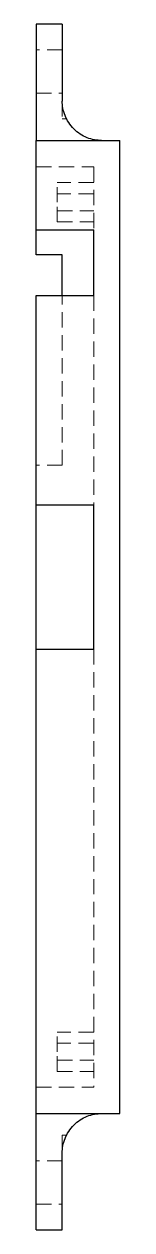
# Model space of a CAD drawing. Header units: millimetres. Extents: x 70 to 226, y 7 to 161.
# Drawn here: x 219.5 to 226.5, y 7 to 107 of the extents above.
import ezdxf

# ---------------------------------------------------------------- set-up
doc = ezdxf.new("R2010")
doc.units = ezdxf.units.MM
doc.linetypes.add('HIDDEN', pattern=[1.905, 1.27, -0.635])

msp = doc.modelspace()

# ---------------------------------------------------------------- linework, layer by layer
at = {"color": 7, "linetype": 'Continuous', "lineweight": 25}
for p, q in [((221.69, 107), (219.51, 107)), ((219.51, 107), (219.51, 106.32)), ((221.69, 107), (221.69, 106.32)), ((219.51, 106.32), (219.51, 97.35)), ((221.69, 106.32), (221.69, 100.62)), ((219.51, 97.35), (224.96, 97.35)), ((219.51, 89.93), (219.51, 97.35)), ((224.96, 97.35), (226.49, 97.35)), ((226.49, 16.65), (226.49, 97.35)), ((219.51, 89.93), (224.31, 89.93)), ((219.51, 87.86), (219.51, 89.93)), ((224.31, 84.48), (224.31, 89.93)), ((221.69, 87.86), (219.51, 87.86)), ((221.69, 84.48), (221.69, 87.86)), ((219.51, 67.14), (219.51, 84.48)), ((219.51, 84.48), (224.31, 84.48)), ((219.51, 67.14), (224.31, 67.14)), ((219.51, 55.15), (219.51, 67.14)), ((224.31, 55.15), (224.31, 67.14)), ((219.51, 16.65), (219.51, 55.15)), ((219.51, 55.15), (224.31, 55.15)), ((219.51, 16.65), (224.96, 16.65)), ((219.51, 7.68), (219.51, 16.65)), ((224.96, 16.65), (226.49, 16.65)), ((221.69, 7.68), (221.69, 13.38)), ((219.51, 7), (219.51, 7.68)), ((219.51, 7), (221.69, 7)), ((221.69, 7), (221.69, 7.68))]:
    msp.add_line(p, q, dxfattribs=at)
at = {"color": 7, "linetype": 'HIDDEN', "lineweight": 18}
for p, q in [((221.69, 104.87), (219.51, 104.87)), ((219.51, 101.27), (221.69, 101.27)), ((221.69, 100.62), (221.69, 99.15)), ((221.69, 99.15), (222.03, 99.15)), ((219.51, 95.17), (224.31, 95.17)), ((224.31, 95.17), (224.31, 89.93)), ((221.26, 92.22), (221.26, 93.86)), ((224.31, 93.86), (221.26, 93.86)), ((224.31, 92.93), (221.26, 92.93)), ((221.26, 90.59), (221.26, 92.22)), ((221.26, 91.51), (224.31, 91.51)), ((221.26, 90.59), (224.31, 90.59)), ((221.69, 70.41), (221.69, 84.48)), ((224.31, 84.48), (224.31, 67.14)), ((221.69, 70.41), (219.51, 70.41)), ((224.31, 55.15), (224.31, 18.83)), ((221.26, 21.78), (221.26, 23.41)), ((224.31, 23.41), (221.26, 23.41)), ((224.31, 22.49), (221.26, 22.49)), ((221.26, 20.14), (221.26, 21.78)), ((221.26, 21.07), (224.31, 21.07)), ((221.26, 20.14), (224.31, 20.14)), ((219.51, 18.83), (224.31, 18.83)), ((221.69, 14.85), (221.69, 13.38)), ((222.03, 14.85), (221.69, 14.85)), ((221.69, 12.73), (219.51, 12.73)), ((219.51, 9.13), (221.69, 9.13))]:
    msp.add_line(p, q, dxfattribs=at)
at = {"color": 7, "linetype": 'Continuous', "lineweight": 25}
for points, knots in [([(224.96, 97.35), (224.58, 97.35), (224.16, 97.42), (223.56, 97.66), (223.36, 97.76), (222.99, 98), (222.81, 98.15), (222.33, 98.63), (222.08, 99.01), (221.76, 99.82), (221.69, 100.23), (221.69, 100.62)], [0, 0, 0, 0, 0.25, 0.25, 0.375, 0.375, 0.5, 0.5, 0.75, 0.75, 1, 1, 1, 1]), ([(221.69, 13.38), (221.69, 13.77), (221.76, 14.18), (222.08, 14.99), (222.33, 15.37), (222.81, 15.85), (222.99, 16), (223.36, 16.24), (223.56, 16.34), (224.16, 16.58), (224.58, 16.65), (224.96, 16.65)], [0, 0, 0, 0, 0.25, 0.25, 0.5, 0.5, 0.625, 0.625, 0.75, 0.75, 1, 1, 1, 1])]:
    msp.add_open_spline(points, degree=3, knots=knots, dxfattribs=at)

doc.saveas('drawing.dxf')
